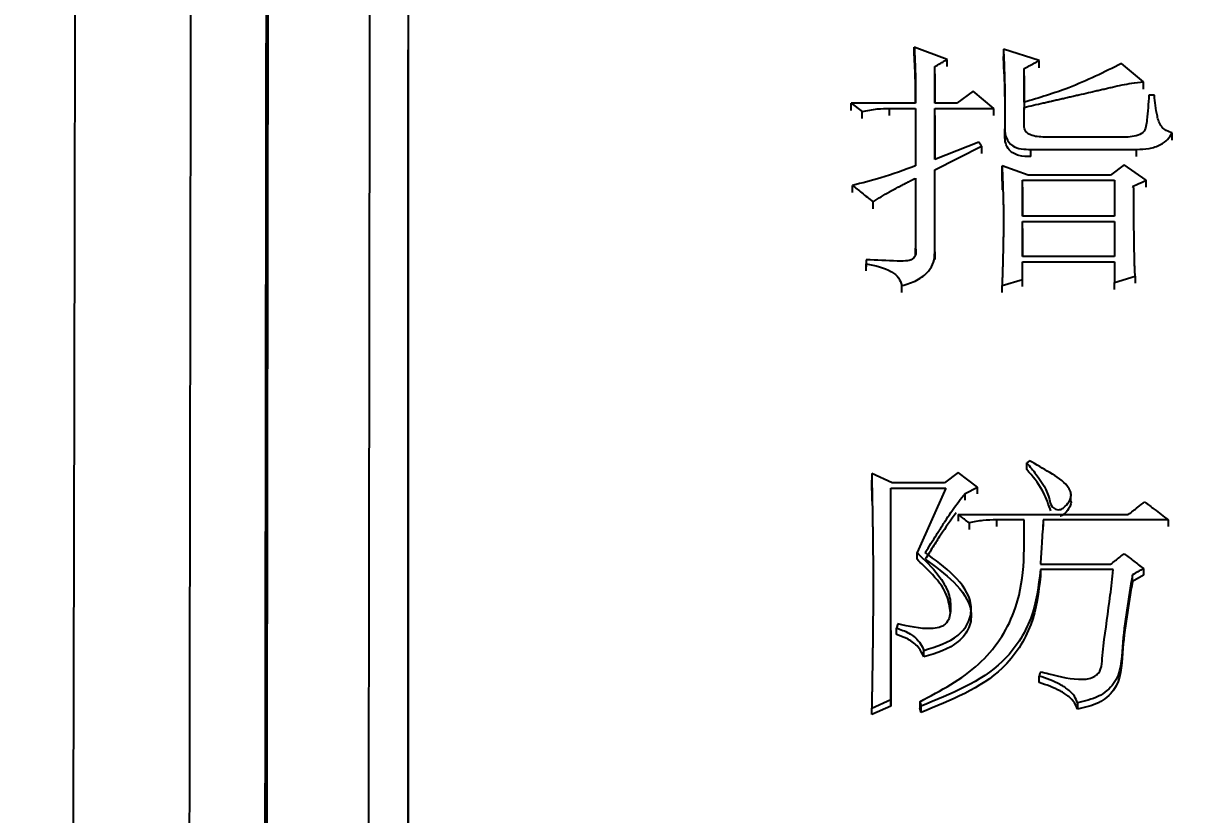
# Model space of a CAD drawing. Header units: millimetres. Extents: x 2126 to 3741, y 477 to 1658.
# Drawn here: x 2346.98 to 2356.17, y 1398.59 to 1404.83 of the extents above; entities that cross this region are included whole.
import ezdxf

# ---------------------------------------------------------------- set-up
doc = ezdxf.new("R2010")
doc.units = ezdxf.units.MM
doc.layers.add('AM_5', color=3, linetype='Continuous', lineweight=25)
doc.styles.add('SLDTEXTSTYLE1', font='txt.shx', dxfattribs={"width": 0.7, "bigfont": 'gbcbig.shx'})
doc.dimstyles.new('SLDDIMSTYLE12$0', dxfattribs={"dimtxt": 12, "dimasz": 10, "dimexe": 0, "dimexo": 0.0625, "dimgap": 0.875, "dimtad": 1, "dimdec": 1, "dimlfac": 1.8, "dimrnd": 1e-09, "dimzin": 12, "dimdsep": 46, "dimtxsty": 'SLDTEXTSTYLE1', "dimcen": 0.09, "dimdle": 8.16, "dimclrd": 3, "dimclre": 3, "dimadec": 0, "dimazin": 3, "dimtfac": 1, "dimtdec": 1, "dimtofl": 0, "dimtmove": 0, "dimatfit": 3, "dimfxl": 0, "dimfrac": 2, "dimtolj": 1, "dimlwd": 5, "dimlwe": 5, "dimarcsym": 0})

# ---------------------------------------------------------------- blocks, each defined once
blk = doc.blocks.new('*D20')
at = {"layer": 'AM_5', "color": 3, "lineweight": 5, "transparency": 16777216}
blk.add_line((2548.0333, 1555.6995), (2264.196, 1555.6995), dxfattribs=at)
at = {"layer": 'AM_5', "color": 3, "linetype": 'Continuous', "lineweight": 5, "transparency": 16777216}
for p, q in [((2264.196, 1545.6995), (2264.196, 1266.9589)), ((2595.101, 1256.9589), (2264.196, 1256.9589))]:
    blk.add_line(p, q, dxfattribs=at)
at = {"layer": 'AM_5', "color": 3, "transparency": 16777216}
for points in [[(2262.5293, 1545.6995), (2265.8627, 1545.6995), (2264.196, 1555.6995)], [(2262.5293, 1266.9589), (2265.8627, 1266.9589), (2264.196, 1256.9589)]]:
    blk.add_solid(points, dxfattribs=at)
at = {"layer": 'Defpoints', "color": 0, "transparency": 16777216}
for p in [(2548.0958, 1555.6995), (2264.196, 1256.9589), (2595.1635, 1256.9589)]:
    blk.add_point(p, dxfattribs=at)
at = {"layer": 'AM_5', "color": 0, "transparency": 16777216, "insert": (2257.321, 1403.6472), "char_height": 12, "attachment_point": 5, "rotation": 90, "style": 'SLDTEXTSTYLE1'}
blk.add_mtext('\\A1;350', dxfattribs=at)

msp = doc.modelspace()

# ---------------------------------------------------------------- linework, layer by layer
at = {"color": 7, "linetype": 'Continuous', "lineweight": 25}
for p, q in [((2350.0186, 1403.5903), (2350.0186, 1404.6215)), ((2354.2679, 1404.5447), (2354.0083, 1404.641)), ((2354.0083, 1404.5836), (2354.0083, 1404.641)), ((2354.9927, 1404.5367), (2354.7114, 1404.6249)), ((2354.7114, 1404.6249), (2354.7114, 1404.5678)), ((2354.2679, 1404.4877), (2354.2679, 1404.5447)), ((2354.7164, 1404.4302), (2354.7114, 1404.5676)), ((2354.9927, 1404.4797), (2354.9927, 1404.5367)), ((2354.1706, 1404.199), (2354.1706, 1404.4885)), ((2354.1706, 1404.4316), (2354.1706, 1404.4885)), ((2354.8737, 1404.2071), (2354.8737, 1404.4725)), ((2354.8737, 1404.4155), (2354.8737, 1404.4725)), ((2355.8148, 1404.368), (2355.6418, 1404.5126)), ((2354.1706, 1404.4313), (2354.1706, 1404.199)), ((2354.8737, 1404.4153), (2354.8737, 1404.1502)), ((2355.8148, 1404.3112), (2355.8148, 1404.368)), ((2354.4735, 1404.2956), (2354.3437, 1404.199)), ((2354.6357, 1404.1587), (2354.4735, 1404.2956)), ((2355.9014, 1404.2634), (2355.8581, 1404.2634)), ((2353.5107, 1404.199), (2353.5973, 1404.1345)), ((2354.0191, 1404.199), (2353.5107, 1404.199)), ((2353.5107, 1404.1424), (2353.5107, 1404.199)), ((2354.3437, 1404.199), (2354.1706, 1404.199)), ((2354.8737, 1404.0216), (2354.8737, 1404.1667)), ((2354.8737, 1404.1102), (2354.8737, 1404.1667)), ((2353.5973, 1404.078), (2353.5973, 1404.1345)), ((2353.8136, 1404.1587), (2354.0191, 1404.1587)), ((2353.8136, 1404.1021), (2353.8136, 1404.1587)), ((2354.0191, 1404.1587), (2354.0191, 1403.7062)), ((2354.1706, 1404.1587), (2354.6357, 1404.1587)), ((2354.1706, 1403.7548), (2354.1706, 1404.1587)), ((2354.1706, 1404.1021), (2354.1706, 1404.1587)), ((2354.1706, 1404.1019), (2354.1706, 1403.7548)), ((2354.6357, 1404.1021), (2354.6357, 1404.1587)), ((2354.7223, 1403.9408), (2354.7223, 1403.9973)), ((2354.5167, 1403.8923), (2354.1706, 1403.7548)), ((2354.5384, 1403.86), (2354.5167, 1403.8923)), ((2355.6957, 1403.9327), (2355.036, 1403.9327)), ((2356.042, 1403.9087), (2356.042, 1403.9651)), ((2354.1706, 1403.6738), (2354.5384, 1403.86)), ((2354.5384, 1403.86), (2354.5384, 1403.8038)), ((2354.9278, 1403.8357), (2355.7607, 1403.8357)), ((2354.9278, 1403.7794), (2354.9278, 1403.8357)), ((2355.7607, 1403.7796), (2355.7607, 1403.8357)), ((2354.9062, 1403.6333), (2354.7006, 1403.7062)), ((2354.7006, 1403.6502), (2354.7006, 1403.7062)), ((2355.6634, 1403.7143), (2355.5552, 1403.6333)), ((2355.8365, 1403.5928), (2355.6634, 1403.7143)), ((2354.0191, 1403.609), (2354.0191, 1403.0561)), ((2354.1706, 1403.0234), (2354.1706, 1403.6738)), ((2354.1706, 1403.6179), (2354.1706, 1403.6738)), ((2354.7045, 1403.5181), (2354.7006, 1403.65)), ((2355.5552, 1403.6333), (2354.9062, 1403.6333)), ((2353.5215, 1403.4962), (2353.5215, 1403.5522)), ((2354.8629, 1403.5928), (2355.5877, 1403.5928)), ((2354.8629, 1403.3085), (2354.8629, 1403.5928)), ((2354.8629, 1403.5369), (2354.8629, 1403.5928)), ((2354.8629, 1403.5367), (2354.8629, 1403.3085)), ((2355.5877, 1403.5928), (2355.5877, 1403.3085)), ((2355.7391, 1403.536), (2355.7283, 1403.5441)), ((2355.8365, 1403.5369), (2355.8365, 1403.5928)), ((2353.6838, 1403.3667), (2353.6838, 1403.4223)), ((2355.5877, 1403.3085), (2354.8629, 1403.3085)), ((2354.8629, 1403.2679), (2355.5877, 1403.2679)), ((2354.8629, 1402.9908), (2354.8629, 1403.2679)), ((2354.8629, 1403.2124), (2354.8629, 1403.2679)), ((2355.5877, 1403.2679), (2355.5877, 1402.9908)), ((2354.8629, 1403.2122), (2354.8629, 1402.9908)), ((2353.6297, 1402.9663), (2353.6297, 1402.9337)), ((2353.6297, 1402.9663), (2353.6297, 1402.9112)), ((2354.0191, 1403.0007), (2354.0191, 1403.0561)), ((2354.1706, 1403.0284), (2354.1706, 1402.9681)), ((2354.1706, 1402.9683), (2354.1706, 1403.0234)), ((2355.5877, 1402.9908), (2354.8629, 1402.9908)), ((2353.6297, 1402.8786), (2353.6297, 1402.9337)), ((2354.8629, 1402.95), (2355.5877, 1402.95)), ((2354.8629, 1402.8111), (2354.8629, 1402.95)), ((2354.8629, 1402.8949), (2354.8629, 1402.95)), ((2355.5877, 1402.95), (2355.5877, 1402.7866)), ((2354.7006, 1402.7621), (2354.8629, 1402.8111)), ((2354.8629, 1402.7562), (2354.8629, 1402.8111)), ((2355.5877, 1402.7866), (2355.7499, 1402.8356)), ((2355.5877, 1402.7317), (2355.5877, 1402.7866)), ((2355.7499, 1402.8356), (2355.7499, 1402.7807)), ((2353.911, 1402.7072), (2353.911, 1402.7621)), ((2354.7006, 1402.7072), (2354.7006, 1402.7621)), ((2354.9171, 1401.3818), (2354.8954, 1401.3652)), ((2354.8954, 1401.312), (2354.8954, 1401.3652)), ((2353.8353, 1401.2074), (2353.673, 1401.2822)), ((2353.673, 1401.2822), (2353.673, 1401.2292)), ((2353.6754, 1401.0628), (2353.673, 1401.2291)), ((2354.3545, 1401.2905), (2354.2463, 1401.2074)), ((2354.5059, 1401.1742), (2354.3545, 1401.2905)), ((2353.8245, 1401.1659), (2354.2571, 1401.1659)), ((2353.8245, 1399.4994), (2353.8245, 1401.1659)), ((2353.8245, 1401.113), (2353.8245, 1401.1659)), ((2354.2463, 1401.2074), (2353.8353, 1401.2074)), ((2354.2571, 1401.1659), (2354.03, 1400.6578)), ((2354.4086, 1401.1244), (2354.5059, 1401.1742)), ((2354.5059, 1401.1213), (2354.5059, 1401.1742)), ((2354.4086, 1401.0715), (2354.4086, 1401.1244)), ((2355.2431, 1401.1155), (2355.2431, 1401.1248)), ((2355.2431, 1401.0716), (2355.2431, 1401.1029)), ((2354.3545, 1400.958), (2355.6958, 1400.958)), ((2354.3545, 1400.958), (2354.3545, 1400.9054)), ((2354.441, 1400.8913), (2354.441, 1400.8388)), ((2354.8737, 1400.9163), (2354.6574, 1400.9163)), ((2354.6574, 1400.9163), (2354.6574, 1400.8638)), ((2356.0096, 1400.9163), (2355.0252, 1400.9163)), ((2355.0252, 1400.9163), (2355.0252, 1400.8638)), ((2356.0096, 1400.9163), (2356.0096, 1400.8638)), ((2354.03, 1400.6056), (2354.03, 1400.6578)), ((2355.0035, 1400.5659), (2355.5552, 1400.5659)), ((2355.5768, 1400.5241), (2355.0035, 1400.5241)), ((2355.0035, 1400.5241), (2355.0035, 1400.4721)), ((2355.8148, 1400.5325), (2355.8148, 1400.4804)), ((2355.7283, 1400.4303), (2355.7283, 1400.4823)), ((2355.8148, 1400.4804), (2355.7283, 1400.4303)), ((2354.4574, 1400.1609), (2354.4574, 1400.2125)), ((2353.8245, 1400.0452), (2353.8245, 1399.4487)), ((2353.8785, 1400.0969), (2353.8677, 1400.0634)), ((2353.8677, 1400.0119), (2353.8677, 1400.0634)), ((2354.0841, 1399.8357), (2354.0841, 1399.8869)), ((2354.9927, 1399.634), (2354.9927, 1399.6849)), ((2353.673, 1399.4319), (2353.8245, 1399.4994)), ((2353.8245, 1399.4487), (2353.8245, 1399.4994)), ((2354.0516, 1399.4826), (2354.0624, 1399.4488)), ((2353.8245, 1399.4487), (2353.673, 1399.3813)), ((2353.673, 1399.3813), (2353.673, 1399.4319)), ((2354.0624, 1399.3982), (2354.0516, 1399.4319)), ((2354.0624, 1399.3982), (2354.0624, 1399.4488)), ((2355.2956, 1399.4741), (2355.2956, 1399.4234))]:
    msp.add_line(p, q, dxfattribs=at)
at = {"color": 7, "linetype": 'Continuous', "lineweight": 25, "flags": 128}
for points in [[(2347.3774, 1397.4245), (2347.387, 1401.9079), (2347.3961, 1406.1881), (2347.4048, 1410.2455), (2347.413, 1414.0617), (2347.4206, 1417.6191), (2347.4276, 1420.9015), (2347.434, 1423.8939), (2347.4397, 1426.5825), (2347.4448, 1428.9551), (2347.4492, 1431.0009), (2347.4528, 1432.7104), (2347.4558, 1434.0759), (2347.4579, 1435.0911), (2347.4594, 1435.7514), (2347.46, 1436.0537), (2347.46, 1436.0746)], [(2355.7283, 1403.5441), (2355.7722, 1403.5639), (2355.8043, 1403.5783), (2355.8365, 1403.5928)], [(2354.0516, 1399.4826), (2354.0516, 1399.462), (2354.0516, 1399.4469), (2354.0516, 1399.4319)]]:
    msp.add_lwpolyline(points, dxfattribs=at)
at = {"color": 7, "linetype": 'Continuous', "lineweight": 25}
for points, knots in [([(2350.0181, 1436.3719), (2350.0181, 1436.2678), (2350.0182, 1435.7471), (2350.0182, 1434.3801), (2350.0183, 1432.2203), (2350.0183, 1429.6019), (2350.0184, 1427.1393), (2350.0184, 1423.6315), (2350.0185, 1420.4886), (2350.0185, 1416.1735), (2350.0185, 1411.4864), (2350.0186, 1406.3542), (2350.0186, 1400.9306), (2350.0187, 1396.372), (2350.0187, 1390.4495), (2350.0188, 1385.5437), (2350.0189, 1378.8648), (2350.019, 1374.572), (2350.019, 1371.5709)], [0, 0, 0, 0, 0.020124, 0.100733, 0.181328, 0.221587, 0.302184, 0.342442, 0.423039, 0.463298, 0.543894, 0.624491, 0.664749, 0.745346, 0.785604, 0.8662, 0.906458, 1, 1, 1, 1]), ([(2348.3495, 1435.4238), (2348.3496, 1435.4521), (2348.3499, 1435.5406), (2348.3486, 1434.5543), (2348.3456, 1432.5413), (2348.341, 1429.4787), (2348.3358, 1426.0904), (2348.3307, 1422.753), (2348.326, 1419.6834), (2348.3205, 1416.04), (2348.3139, 1411.7692), (2348.3067, 1407.1235), (2348.299, 1402.1767), (2348.2908, 1397.0063), (2348.2818, 1391.322), (2348.2719, 1385.125), (2348.2612, 1378.4412), (2348.2536, 1373.7505), (2348.2498, 1371.3564)], [0, 0, 0, 0, 0.039342, 0.122943, 0.206183, 0.289063, 0.371582, 0.416612, 0.465601, 0.518547, 0.575452, 0.636313, 0.690059, 0.746552, 0.805793, 0.867782, 0.932518, 1, 1, 1, 1]), ([(2348.8548, 1371.2209), (2348.8593, 1374.5201), (2348.8685, 1381.1186), (2348.8814, 1390.5486), (2348.8934, 1399.4293), (2348.9044, 1407.5869), (2348.9141, 1414.8874), (2348.9224, 1421.2046), (2348.9291, 1426.4289), (2348.9342, 1430.4771), (2348.937, 1432.881), (2348.9383, 1434.1945), (2348.9385, 1434.516), (2348.9386, 1434.6768)], [0, 0, 0, 0, 0.0981345, 0.196269, 0.2944034, 0.3925379, 0.4906723, 0.5888066, 0.686941, 0.7850753, 0.8832097, 0.9416048, 1, 1, 1, 1]), ([(2348.8688, 1371.1721), (2348.872, 1373.5578), (2348.8785, 1378.2644), (2348.8878, 1385.0137), (2348.8965, 1391.3562), (2348.9045, 1397.2514), (2348.9118, 1402.682), (2348.9195, 1408.415), (2348.9272, 1414.1837), (2348.9344, 1419.6639), (2348.9402, 1424.1311), (2348.9447, 1427.6539), (2348.9479, 1430.317), (2348.9502, 1432.2162), (2348.9515, 1433.4473), (2348.9519, 1433.9621), (2348.952, 1434.112), (2348.952, 1434.1368)], [0, 0, 0, 0, 0.07139, 0.140843, 0.208359, 0.273937, 0.337578, 0.399281, 0.488173, 0.572709, 0.652888, 0.72871, 0.800173, 0.867277, 0.930021, 0.988406, 1, 1, 1, 1]), ([(2349.7501, 1433.3538), (2349.75, 1433.2609), (2349.75, 1433.091), (2349.7495, 1432.6434), (2349.749, 1432.1029), (2349.7483, 1431.427), (2349.7473, 1430.6194), (2349.7462, 1429.6794), (2349.7449, 1428.6078), (2349.7428, 1426.8983), (2349.7395, 1424.2121), (2349.7343, 1420.0623), (2349.7276, 1414.8459), (2349.7202, 1409.2391), (2349.7126, 1403.5619), (2349.7052, 1398.0948), (2349.697, 1392.0819), (2349.6879, 1385.5343), (2349.6782, 1378.4914), (2349.6714, 1373.5491), (2349.6679, 1371.0351)], [0, 0, 0, 0, 0.037781, 0.069081, 0.100468, 0.131943, 0.163506, 0.195157, 0.226895, 0.258722, 0.330934, 0.408983, 0.49287, 0.582593, 0.645672, 0.711347, 0.779618, 0.850484, 0.923944, 1, 1, 1, 1]), ([(2354.0083, 1404.641), (2354.0084, 1404.6386), (2354.0087, 1404.6337), (2354.0091, 1404.6265), (2354.0094, 1404.6193), (2354.0098, 1404.612), (2354.0101, 1404.6048), (2354.0105, 1404.5976), (2354.0109, 1404.5903), (2354.0112, 1404.5831), (2354.0116, 1404.5759), (2354.0119, 1404.5686), (2354.0122, 1404.5614), (2354.0126, 1404.5541), (2354.0129, 1404.5469), (2354.0132, 1404.5397), (2354.0135, 1404.5324), (2354.0138, 1404.5252), (2354.0141, 1404.5179), (2354.0144, 1404.5107), (2354.0147, 1404.5035), (2354.0149, 1404.4974), (2354.0152, 1404.4914), (2354.0154, 1404.4853), (2354.0156, 1404.4781), (2354.0159, 1404.4708), (2354.0161, 1404.4636), (2354.0163, 1404.4563), (2354.0165, 1404.4491), (2354.0167, 1404.4418), (2354.0169, 1404.4346), (2354.017, 1404.4285), (2354.0172, 1404.4225), (2354.0173, 1404.4164), (2354.0174, 1404.4092), (2354.0176, 1404.4019), (2354.0177, 1404.3947), (2354.0178, 1404.3874), (2354.0179, 1404.3802), (2354.018, 1404.3729), (2354.0181, 1404.3656), (2354.0182, 1404.3584), (2354.0183, 1404.3523), (2354.0184, 1404.3463), (2354.0184, 1404.3402), (2354.0185, 1404.333), (2354.0186, 1404.3257), (2354.0186, 1404.3184), (2354.0187, 1404.3112), (2354.0187, 1404.3039), (2354.0188, 1404.2967), (2354.0188, 1404.2894), (2354.0189, 1404.2833), (2354.0189, 1404.2773), (2354.0189, 1404.2712), (2354.019, 1404.264), (2354.019, 1404.2567), (2354.019, 1404.2494), (2354.019, 1404.2421), (2354.0191, 1404.2349), (2354.0191, 1404.2276), (2354.0191, 1404.2203), (2354.0191, 1404.2143), (2354.0191, 1404.2071), (2354.0191, 1404.2025), (2354.0191, 1404.199)], [0, 0, 0, 0, 0.01641, 0.03282, 0.04923, 0.06564, 0.08205, 0.098461, 0.114871, 0.131281, 0.147691, 0.164101, 0.180511, 0.196921, 0.213331, 0.229741, 0.246151, 0.262561, 0.278972, 0.295382, 0.311792, 0.328202, 0.336407, 0.352817, 0.369227, 0.385637, 0.402047, 0.418457, 0.434867, 0.451278, 0.467688, 0.484098, 0.492303, 0.508713, 0.525123, 0.541533, 0.557943, 0.574353, 0.590763, 0.607173, 0.623583, 0.639994, 0.656404, 0.664609, 0.681019, 0.697429, 0.713839, 0.730249, 0.746659, 0.763069, 0.779479, 0.795889, 0.8123, 0.820505, 0.836915, 0.853325, 0.869735, 0.886145, 0.902555, 0.918965, 0.935375, 0.951785, 0.968195, 0.9764, 1, 1, 1, 1]), ([(2354.7114, 1404.6249), (2354.7117, 1404.6188), (2354.7121, 1404.6095), (2354.7127, 1404.5971), (2354.7131, 1404.5878), (2354.7135, 1404.5785), (2354.7139, 1404.5692), (2354.7143, 1404.5599), (2354.7148, 1404.5475), (2354.7154, 1404.5321), (2354.7162, 1404.5135), (2354.7169, 1404.4949), (2354.7183, 1404.4577), (2354.7194, 1404.4204), (2354.7204, 1404.3832), (2354.7208, 1404.3646), (2354.7211, 1404.3459), (2354.7215, 1404.3273), (2354.7217, 1404.3087), (2354.722, 1404.2838), (2354.7223, 1404.2589), (2354.7225, 1404.2341), (2354.7226, 1404.2154), (2354.7226, 1404.1967), (2354.7227, 1404.1781), (2354.7227, 1404.1625), (2354.7227, 1404.1501), (2354.7227, 1404.1407), (2354.7227, 1404.1314), (2354.7227, 1404.122), (2354.7227, 1404.1127), (2354.7226, 1404.1033), (2354.7226, 1404.094), (2354.7226, 1404.0847), (2354.7226, 1404.0722), (2354.7225, 1404.0597), (2354.7225, 1404.0473), (2354.7224, 1404.0379), (2354.7224, 1404.0301), (2354.7224, 1404.0239), (2354.7224, 1404.0192), (2354.7223, 1404.0145), (2354.7223, 1404.0099), (2354.7223, 1404.0041), (2354.7223, 1404), (2354.7223, 1403.9973)], [0, 0, 0, 0, 0.0297, 0.04455, 0.0594, 0.07425, 0.0891, 0.10395, 0.1188, 0.1485, 0.1782, 0.2079, 0.237599, 0.3564, 0.3861, 0.4158, 0.4455, 0.4752, 0.5049, 0.5346, 0.594, 0.6237, 0.6534, 0.6831, 0.7128, 0.742499, 0.757349, 0.772199, 0.787049, 0.801899, 0.816749, 0.831599, 0.846449, 0.861299, 0.876149, 0.905849, 0.920699, 0.935549, 0.950399, 0.957824, 0.965249, 0.972674, 0.980099, 0.987524, 1, 1, 1, 1]), ([(2354.0189, 1404.199), (2354.0189, 1404.2188), (2354.0188, 1404.2774), (2354.0168, 1404.4057), (2354.0117, 1404.5139), (2354.0083, 1404.5836)], [0, 0, 0, 0, 0.154244, 0.455917, 1, 1, 1, 1]), ([(2354.1706, 1404.4885), (2354.1842, 1404.4964), (2354.2072, 1404.5097), (2354.2397, 1404.5284), (2354.2585, 1404.5393), (2354.2679, 1404.5447)], [0, 0, 0, 0, 0.419954, 0.709976, 1, 1, 1, 1]), ([(2354.8737, 1404.4725), (2354.8876, 1404.48), (2354.9144, 1404.4944), (2354.9541, 1404.5159), (2354.9798, 1404.5297), (2354.9927, 1404.5367)], [0, 0, 0, 0, 0.350984, 0.675491, 1, 1, 1, 1]), ([(2355.6418, 1404.5126), (2355.5059, 1404.4445), (2355.2618, 1404.3222), (2354.9929, 1404.2424), (2354.8737, 1404.2071)], [0, 0, 0, 0, 0.556567, 1, 1, 1, 1]), ([(2354.7168, 1404.4305), (2354.7169, 1404.4266), (2354.7174, 1404.3957), (2354.7219, 1404.2284), (2354.7222, 1404.109), (2354.7223, 1404.0472), (2354.7223, 1404.025), (2354.7223, 1404.0211), (2354.7223, 1404.0222), (2354.7223, 1404.0225)], [0, 0, 0, 0, 0.068293, 0.542837, 0.809759, 0.931747, 0.959329, 0.986395, 1, 1, 1, 1]), ([(2354.8737, 1404.1667), (2354.9239, 1404.1782), (2354.9804, 1404.1912), (2355.0432, 1404.2056), (2355.0589, 1404.2092), (2355.0746, 1404.2128), (2355.0871, 1404.2156), (2355.1028, 1404.2192), (2355.1248, 1404.2243), (2355.1562, 1404.2315), (2355.1876, 1404.2387), (2355.219, 1404.2459), (2355.2441, 1404.2516), (2355.2754, 1404.2589), (2355.3005, 1404.2646), (2355.3445, 1404.2747), (2355.3821, 1404.2834), (2355.426, 1404.2935), (2355.4511, 1404.2993), (2355.4825, 1404.3065), (2355.5076, 1404.3123), (2355.539, 1404.3195), (2355.608, 1404.3355), (2355.7012, 1404.3563), (2355.7839, 1404.3648), (2355.8148, 1404.368)], [0, 0, 0, 0, 0.160709, 0.180798, 0.200887, 0.210931, 0.23102, 0.241064, 0.261152, 0.30133, 0.341507, 0.361596, 0.401773, 0.421862, 0.462039, 0.482128, 0.562482, 0.582571, 0.622748, 0.642837, 0.683014, 0.703103, 0.74328, 0.904095, 1, 1, 1, 1]), ([(2355.8581, 1404.2634), (2355.8538, 1404.1976), (2355.8484, 1404.1147), (2355.8368, 1404.0163), (2355.8175, 1403.9645), (2355.758, 1403.9389), (2355.7167, 1403.9348), (2355.6957, 1403.9327)], [0, 0, 0, 0, 0.489877, 0.617073, 0.743751, 0.869803, 1, 1, 1, 1]), ([(2356.042, 1403.9651), (2356.0257, 1403.9708), (2355.9936, 1403.9821), (2355.9428, 1404.0246), (2355.9154, 1404.1246), (2355.9069, 1404.2083), (2355.9014, 1404.2634)], [0, 0, 0, 0, 0.127818, 0.252018, 0.508407, 1, 1, 1, 1]), ([(2353.5973, 1404.1345), (2353.637, 1404.1425), (2353.7082, 1404.1569), (2353.7813, 1404.1581), (2353.8136, 1404.1587)], [0, 0, 0, 0, 0.558835, 1, 1, 1, 1]), ([(2354.7223, 1403.9973), (2354.7237, 1403.9731), (2354.7267, 1403.9241), (2354.7748, 1403.8614), (2354.8522, 1403.8361), (2354.9024, 1403.8358), (2354.9278, 1403.8357)], [0, 0, 0, 0, 0.26803, 0.540931, 0.767912, 1, 1, 1, 1]), ([(2355.036, 1403.9327), (2354.9969, 1403.9341), (2354.9479, 1403.9357), (2354.9004, 1403.9624), (2354.8779, 1403.986), (2354.8754, 1404.0077), (2354.8737, 1404.0216)], [0, 0, 0, 0, 0.51629, 0.647429, 0.774862, 1, 1, 1, 1]), ([(2354.9278, 1403.7794), (2354.8952, 1403.7795), (2354.8316, 1403.7798), (2354.7544, 1403.8227), (2354.7255, 1403.8838), (2354.7233, 1403.9218), (2354.7223, 1403.9408)], [0, 0, 0, 0, 0.294945, 0.576546, 0.789412, 1, 1, 1, 1]), ([(2355.7607, 1403.8357), (2355.7938, 1403.837), (2355.8594, 1403.8395), (2355.9457, 1403.8662), (2356.009, 1403.911), (2356.0311, 1403.9472), (2356.042, 1403.9651)], [0, 0, 0, 0, 0.2887937, 0.5729304, 0.7895926, 1, 1, 1, 1]), ([(2354.0191, 1403.7062), (2353.9286, 1403.6728), (2353.7665, 1403.6129), (2353.5965, 1403.5708), (2353.5215, 1403.5522)], [0, 0, 0, 0, 0.558886, 1, 1, 1, 1]), ([(2354.7006, 1403.7062), (2354.7009, 1403.7), (2354.7013, 1403.6906), (2354.7017, 1403.678), (2354.7021, 1403.6686), (2354.7025, 1403.6592), (2354.7028, 1403.6498), (2354.7032, 1403.6404), (2354.7036, 1403.631), (2354.7039, 1403.6216), (2354.7043, 1403.6122), (2354.7046, 1403.6028), (2354.705, 1403.5934), (2354.7053, 1403.584), (2354.7057, 1403.5746), (2354.706, 1403.5651), (2354.7063, 1403.5557), (2354.7066, 1403.5463), (2354.707, 1403.5338), (2354.7075, 1403.5181), (2354.7081, 1403.4992), (2354.7086, 1403.4804), (2354.7091, 1403.4615), (2354.7096, 1403.4427), (2354.71, 1403.4238), (2354.7104, 1403.405), (2354.711, 1403.3672), (2354.7114, 1403.3295), (2354.7115, 1403.2917), (2354.7115, 1403.2728), (2354.7115, 1403.2476), (2354.7113, 1403.2161), (2354.711, 1403.1783), (2354.7105, 1403.1405), (2354.7099, 1403.1027), (2354.7093, 1403.0711), (2354.7086, 1403.0396), (2354.708, 1403.0143), (2354.7074, 1402.989), (2354.7069, 1402.9701), (2354.7064, 1402.9512), (2354.7059, 1402.9354), (2354.7056, 1402.9227), (2354.7053, 1402.9132), (2354.705, 1402.9038), (2354.7048, 1402.8943), (2354.7045, 1402.8848), (2354.7042, 1402.8753), (2354.7039, 1402.8658), (2354.7036, 1402.8564), (2354.7033, 1402.8469), (2354.703, 1402.8374), (2354.7027, 1402.8279), (2354.7025, 1402.82), (2354.7023, 1402.8137), (2354.7021, 1402.8089), (2354.702, 1402.8042), (2354.7018, 1402.7994), (2354.7017, 1402.7947), (2354.7015, 1402.79), (2354.7014, 1402.7852), (2354.7012, 1402.7805), (2354.7011, 1402.7757), (2354.7009, 1402.7696), (2354.7007, 1402.765), (2354.7006, 1402.7621)], [0, 0, 0, 0, 0.020012, 0.030018, 0.040024, 0.050031, 0.060037, 0.070043, 0.080049, 0.090055, 0.100061, 0.110067, 0.120073, 0.130079, 0.140086, 0.150092, 0.160098, 0.170104, 0.18011, 0.200122, 0.220134, 0.240147, 0.260159, 0.280171, 0.300183, 0.320196, 0.340208, 0.420258, 0.44027, 0.460282, 0.480294, 0.520319, 0.560343, 0.600368, 0.640392, 0.680417, 0.700429, 0.740454, 0.760466, 0.780478, 0.80049, 0.820502, 0.830509, 0.840515, 0.850521, 0.860527, 0.870533, 0.880539, 0.890545, 0.900551, 0.910557, 0.920564, 0.93057, 0.940576, 0.945579, 0.950582, 0.955585, 0.960588, 0.965591, 0.970594, 0.975597, 0.9806, 0.985603, 0.990606, 1, 1, 1, 1]), ([(2350.019, 1371.4698), (2350.019, 1372.1171), (2350.019, 1375.3577), (2350.0189, 1381.123), (2350.0188, 1387.3397), (2350.0187, 1393.3749), (2350.0186, 1398.0048), (2350.0186, 1401.8158), (2350.0186, 1403.2591), (2350.0186, 1403.656)], [0, 0, 0, 0, 0.056256, 0.281605, 0.506911, 0.619454, 0.844767, 0.95731, 1, 1, 1, 1]), ([(2353.6838, 1403.4223), (2353.7259, 1403.4496), (2353.7707, 1403.4785), (2353.8209, 1403.5058), (2353.832, 1403.5119), (2353.8432, 1403.5179), (2353.8543, 1403.5238), (2353.8655, 1403.5298), (2353.8768, 1403.5357), (2353.888, 1403.5416), (2353.8964, 1403.546), (2353.9077, 1403.5519), (2353.919, 1403.5578), (2353.9289, 1403.5629), (2353.9359, 1403.5665), (2353.9416, 1403.5694), (2353.9472, 1403.5723), (2353.9529, 1403.5752), (2353.9586, 1403.5781), (2353.9642, 1403.581), (2353.9685, 1403.5832), (2353.9741, 1403.5861), (2353.9798, 1403.589), (2353.9855, 1403.5919), (2353.9897, 1403.594), (2353.9954, 1403.5969), (2354.0011, 1403.5998), (2354.0067, 1403.6027), (2354.0123, 1403.6055), (2354.0164, 1403.6076), (2354.0191, 1403.609)], [0, 0, 0, 0, 0.396041, 0.420732, 0.445423, 0.494806, 0.519497, 0.544188, 0.59357, 0.618261, 0.642952, 0.667643, 0.717025, 0.741716, 0.754061, 0.778752, 0.791098, 0.803443, 0.828134, 0.84048, 0.852825, 0.865171, 0.889862, 0.902207, 0.914553, 0.926898, 0.951589, 0.963935, 0.97628, 1, 1, 1, 1]), ([(2353.5215, 1403.5522), (2353.5458, 1403.5328), (2353.5849, 1403.5015), (2353.639, 1403.4582), (2353.6689, 1403.4343), (2353.6838, 1403.4223)], [0, 0, 0, 0, 0.4477923, 0.7238958, 1, 1, 1, 1]), ([(2355.7499, 1402.8356), (2355.7498, 1402.8385), (2355.7494, 1402.8442), (2355.7489, 1402.8528), (2355.7483, 1402.8642), (2355.7477, 1402.8756), (2355.7471, 1402.887), (2355.7467, 1402.8956), (2355.7461, 1402.907), (2355.7457, 1402.9184), (2355.745, 1402.9384), (2355.7441, 1402.9755), (2355.7424, 1403.0553), (2355.7408, 1403.1465), (2355.7403, 1403.2262), (2355.74, 1403.2661), (2355.7399, 1403.2888), (2355.7398, 1403.3059), (2355.7397, 1403.3201), (2355.7396, 1403.3343), (2355.7396, 1403.3457), (2355.7395, 1403.3571), (2355.7395, 1403.3684), (2355.7394, 1403.3798), (2355.7394, 1403.3912), (2355.7394, 1403.3997), (2355.7393, 1403.4111), (2355.7393, 1403.4224), (2355.7393, 1403.4338), (2355.7393, 1403.4451), (2355.7392, 1403.4565), (2355.7392, 1403.4679), (2355.7392, 1403.4764), (2355.7392, 1403.4835), (2355.7392, 1403.4906), (2355.7392, 1403.4962), (2355.7392, 1403.5019), (2355.7391, 1403.5062), (2355.7391, 1403.5118), (2355.7391, 1403.5175), (2355.7391, 1403.5232), (2355.7391, 1403.5289), (2355.7391, 1403.5331), (2355.7391, 1403.536)], [0, 0, 0, 0, 0.012194, 0.024389, 0.036583, 0.060972, 0.073167, 0.085361, 0.097556, 0.121945, 0.134139, 0.182918, 0.280473, 0.475585, 0.573141, 0.621919, 0.646308, 0.670697, 0.695086, 0.70728, 0.731669, 0.743863, 0.756058, 0.780447, 0.792641, 0.804836, 0.81703, 0.841419, 0.853613, 0.865808, 0.890197, 0.902391, 0.914586, 0.92678, 0.932877, 0.945072, 0.951169, 0.957266, 0.963363, 0.975558, 0.981655, 0.987752, 1, 1, 1, 1]), ([(2354.0193, 1403.0561), (2354.0209, 1403.0414), (2354.0242, 1403.012), (2353.9998, 1402.9642), (2353.9358, 1402.9541), (2353.815, 1402.957), (2353.7116, 1402.9622), (2353.6297, 1402.9663)], [0, 0, 0, 0, 0.111377, 0.22453, 0.350906, 0.486016, 1, 1, 1, 1]), ([(2353.911, 1402.7621), (2353.9515, 1402.7742), (2354.0311, 1402.7981), (2354.1195, 1402.865), (2354.1651, 1402.9451), (2354.1688, 1402.9975), (2354.1706, 1403.0234)], [0, 0, 0, 0, 0.291847, 0.573788, 0.788346, 1, 1, 1, 1]), ([(2353.6297, 1402.9337), (2353.7001, 1402.9198), (2353.7971, 1402.9008), (2353.8904, 1402.8265), (2353.9042, 1402.7833), (2353.911, 1402.7621)], [0, 0, 0, 0, 0.573358, 0.790473, 1, 1, 1, 1]), ([(2354.8954, 1401.3652), (2354.92, 1401.3358), (2354.9941, 1401.2472), (2355.0673, 1401.1332), (2355.0817, 1401.0336), (2355.1039, 1401.0089), (2355.1225, 1400.9992), (2355.1425, 1400.9952), (2355.1615, 1400.9971), (2355.1812, 1401.0058), (2355.209, 1401.0312), (2355.2342, 1401.0659), (2355.2472, 1401.1076), (2355.2399, 1401.1444), (2355.1957, 1401.2153), (2355.0759, 1401.2914), (2354.9705, 1401.3514), (2354.9171, 1401.3818)], [0, 0, 0, 0, 0.109651, 0.330682, 0.3864, 0.404634, 0.422868, 0.441529, 0.456387, 0.471247, 0.497612, 0.560433, 0.593185, 0.625961, 0.670922, 0.833212, 1, 1, 1, 1]), ([(2355.0857, 1400.9864), (2355.0834, 1400.9922), (2355.0617, 1401.0471), (2355.0216, 1401.1657), (2354.9404, 1401.2599), (2354.8954, 1401.312)], [0, 0, 0, 0, 0.050477, 0.4745225, 1, 1, 1, 1]), ([(2353.673, 1401.2822), (2353.6733, 1401.2665), (2353.6738, 1401.2429), (2353.6744, 1401.2114), (2353.6748, 1401.1878), (2353.6753, 1401.1642), (2353.6757, 1401.1406), (2353.6761, 1401.117), (2353.6766, 1401.0934), (2353.677, 1401.0698), (2353.6776, 1401.0383), (2353.6781, 1401.0068), (2353.6786, 1400.9753), (2353.679, 1400.9516), (2353.6795, 1400.9201), (2353.68, 1400.8885), (2353.6805, 1400.857), (2353.6808, 1400.8333), (2353.6811, 1400.8096), (2353.6815, 1400.778), (2353.6819, 1400.7464), (2353.6823, 1400.7148), (2353.6825, 1400.6911), (2353.6828, 1400.6674), (2353.683, 1400.6358), (2353.6833, 1400.6042), (2353.6835, 1400.5725), (2353.6836, 1400.5527), (2353.6837, 1400.5369), (2353.6837, 1400.525), (2353.6838, 1400.5132), (2353.6839, 1400.4973), (2353.6839, 1400.4815), (2353.6839, 1400.4657), (2353.684, 1400.4538), (2353.684, 1400.4419), (2353.684, 1400.43), (2353.684, 1400.4181), (2353.684, 1400.4082), (2353.684, 1400.4003), (2353.684, 1400.3944), (2353.684, 1400.3864), (2353.684, 1400.3785), (2353.684, 1400.3706), (2353.684, 1400.3627), (2353.684, 1400.3527), (2353.6839, 1400.3409), (2353.6839, 1400.325), (2353.6839, 1400.3091), (2353.6838, 1400.2933), (2353.6838, 1400.2814), (2353.6837, 1400.2655), (2353.6836, 1400.2457), (2353.6835, 1400.2219), (2353.6833, 1400.198), (2353.6832, 1400.1742), (2353.6829, 1400.1425), (2353.6827, 1400.1107), (2353.6824, 1400.0789), (2353.6821, 1400.055), (2353.6819, 1400.0312), (2353.6816, 1399.9994), (2353.6812, 1399.9676), (2353.6808, 1399.9357), (2353.6805, 1399.9119), (2353.6802, 1399.888), (2353.6798, 1399.8561), (2353.6793, 1399.8243), (2353.6789, 1399.7924), (2353.6785, 1399.7685), (2353.678, 1399.7366), (2353.6775, 1399.7047), (2353.677, 1399.6728), (2353.6766, 1399.6489), (2353.6762, 1399.6249), (2353.6757, 1399.593), (2353.6752, 1399.5611), (2353.6747, 1399.5291), (2353.6743, 1399.5052), (2353.6737, 1399.4728), (2353.6733, 1399.4484), (2353.673, 1399.4319)], [0, 0, 0, 0, 0.025705, 0.038557, 0.05141, 0.064262, 0.077115, 0.089967, 0.102819, 0.115672, 0.128524, 0.154229, 0.167082, 0.179934, 0.192786, 0.218491, 0.231344, 0.244196, 0.257049, 0.269901, 0.295606, 0.308458, 0.321311, 0.334163, 0.347016, 0.37272, 0.385573, 0.398425, 0.404851, 0.411278, 0.417704, 0.42413, 0.436983, 0.443409, 0.449835, 0.456261, 0.462687, 0.469114, 0.47554, 0.478753, 0.481966, 0.485179, 0.491605, 0.494818, 0.498032, 0.504458, 0.510884, 0.51731, 0.530163, 0.536589, 0.543015, 0.549441, 0.562294, 0.575146, 0.587999, 0.600851, 0.613703, 0.639408, 0.652261, 0.665113, 0.677966, 0.690818, 0.716523, 0.729375, 0.742228, 0.75508, 0.767933, 0.793637, 0.80649, 0.819342, 0.832195, 0.857899, 0.870752, 0.883604, 0.896457, 0.909309, 0.935014, 0.947866, 0.960719, 0.973571, 1, 1, 1, 1]), ([(2354.0949, 1400.6578), (2354.1245, 1400.7049), (2354.1578, 1400.7579), (2354.1951, 1400.8166), (2354.2044, 1400.8312), (2354.2138, 1400.8459), (2354.2231, 1400.8605), (2354.2325, 1400.8751), (2354.2457, 1400.8956), (2354.2852, 1400.957), (2354.3399, 1401.0371), (2354.3917, 1401.1029), (2354.4086, 1401.1244)], [0, 0, 0, 0, 0.2975226, 0.3347128, 0.3719031, 0.3904983, 0.4276885, 0.4648788, 0.483474, 0.5578546, 0.8555027, 1, 1, 1, 1]), ([(2355.2409, 1401.0713), (2355.2426, 1401.0649), (2355.2471, 1401.0469), (2355.2299, 1401.0085), (2355.2062, 1400.9735), (2355.1771, 1400.9514), (2355.1641, 1400.945), (2355.1579, 1400.9447), (2355.1576, 1400.9446)], [0, 0, 0, 0, 0.1263, 0.350367, 0.766673, 0.897301, 0.995433, 1, 1, 1, 1]), ([(2355.6958, 1400.958), (2355.7083, 1400.9676), (2355.7333, 1400.9868), (2355.7766, 1401.0201), (2355.8073, 1401.0438), (2355.8257, 1401.0578)], [0, 0, 0, 0, 0.288432, 0.576865, 1, 1, 1, 1]), ([(2355.8257, 1401.0578), (2355.8506, 1401.0386), (2355.8937, 1401.0055), (2355.955, 1400.9583), (2355.9914, 1400.9303), (2356.0096, 1400.9163)], [0, 0, 0, 0, 0.407194, 0.703597, 1, 1, 1, 1]), ([(2354.3387, 1400.9718), (2354.2967, 1400.9138), (2354.2325, 1400.8251), (2354.1551, 1400.701), (2354.115, 1400.6374), (2354.0949, 1400.6056)], [0, 0, 0, 0, 0.485895, 0.742945, 1, 1, 1, 1]), ([(2354.441, 1400.8913), (2354.4286, 1400.9009), (2354.4079, 1400.9169), (2354.3791, 1400.9391), (2354.3627, 1400.9517), (2354.3545, 1400.958)], [0, 0, 0, 0, 0.432643, 0.716321, 1, 1, 1, 1]), ([(2354.0516, 1399.4826), (2354.2178, 1399.5707), (2354.5428, 1399.7431), (2354.8843, 1400.2624), (2354.8777, 1400.6692), (2354.8737, 1400.9163)], [0, 0, 0, 0, 0.291092, 0.569283, 1, 1, 1, 1]), ([(2354.6574, 1400.9163), (2354.6211, 1400.9156), (2354.5479, 1400.9141), (2354.4769, 1400.899), (2354.441, 1400.8913)], [0, 0, 0, 0, 0.495714, 1, 1, 1, 1]), ([(2355.0252, 1400.9163), (2355.0213, 1400.853), (2355.0157, 1400.763), (2355.0085, 1400.6461), (2355.0052, 1400.5927), (2355.0035, 1400.5659)], [0, 0, 0, 0, 0.542952, 0.771476, 1, 1, 1, 1]), ([(2354.03, 1400.6578), (2354.0892, 1400.6006), (2354.1895, 1400.5036), (2354.2859, 1400.3484), (2354.2992, 1400.2324), (2354.2884, 1400.1544), (2354.2704, 1400.1098), (2354.2389, 1400.0812), (2354.1964, 1400.0639), (2354.073, 1400.0505), (2353.9649, 1400.0763), (2353.8785, 1400.0969)], [0, 0, 0, 0, 0.236471, 0.400892, 0.534168, 0.588802, 0.643894, 0.675813, 0.707612, 0.766357, 1, 1, 1, 1]), ([(2354.2935, 1400.1825), (2354.2871, 1400.23), (2354.271, 1400.3497), (2354.154, 1400.4865), (2354.0643, 1400.5727), (2354.03, 1400.6056)], [0, 0, 0, 0, 0.289302, 0.728342, 1, 1, 1, 1]), ([(2354.0841, 1399.8869), (2354.1833, 1399.917), (2354.3331, 1399.9625), (2354.4508, 1400.1153), (2354.4709, 1400.2942), (2354.3264, 1400.49), (2354.1731, 1400.6011), (2354.0949, 1400.6578)], [0, 0, 0, 0, 0.250217, 0.37779, 0.502112, 0.745933, 1, 1, 1, 1]), ([(2354.0949, 1400.6056), (2354.1731, 1400.5489), (2354.3264, 1400.438), (2354.4709, 1400.2425), (2354.4508, 1400.0638), (2354.333, 1399.9112), (2354.1833, 1399.8658), (2354.0841, 1399.8357)], [0, 0, 0, 0, 0.254102, 0.497856, 0.622112, 0.749663, 1, 1, 1, 1]), ([(2355.5552, 1400.5659), (2355.5677, 1400.5756), (2355.592, 1400.5943), (2355.628, 1400.6222), (2355.6516, 1400.6404), (2355.6634, 1400.6495)], [0, 0, 0, 0, 0.346119, 0.673059, 1, 1, 1, 1]), ([(2355.6634, 1400.6495), (2355.6886, 1400.63), (2355.7391, 1400.591), (2355.7896, 1400.552), (2355.8148, 1400.5325)], [0, 0, 0, 0, 0.4999994, 1, 1, 1, 1]), ([(2355.0035, 1400.5241), (2354.9877, 1400.3952), (2354.9559, 1400.1356), (2354.6761, 1399.6965), (2354.2979, 1399.5439), (2354.0624, 1399.4488)], [0, 0, 0, 0, 0.271558, 0.546438, 1, 1, 1, 1]), ([(2355.0036, 1399.7188), (2355.0256, 1399.7136), (2355.1351, 1399.6878), (2355.2631, 1399.6511), (2355.3876, 1399.6638), (2355.4304, 1399.6811), (2355.462, 1399.707), (2355.4873, 1399.754), (2355.4886, 1399.8284), (2355.5119, 1400.0223), (2355.5475, 1400.2562), (2355.5694, 1400.4565), (2355.5768, 1400.5241)], [0, 0, 0, 0, 0.0476159, 0.2366676, 0.2711991, 0.3058534, 0.3330791, 0.3603377, 0.4287555, 0.5098819, 0.8344448, 1, 1, 1, 1]), ([(2355.8148, 1400.5325), (2355.8004, 1400.5241), (2355.7716, 1400.5074), (2355.7427, 1400.4907), (2355.7283, 1400.4823)], [0, 0, 0, 0, 0.5000001, 1, 1, 1, 1]), ([(2355.0035, 1400.4721), (2354.9877, 1400.3433), (2354.9559, 1400.084), (2354.676, 1399.6454), (2354.2979, 1399.493), (2354.0624, 1399.3982)], [0, 0, 0, 0, 0.271428, 0.546253, 1, 1, 1, 1]), ([(2355.7283, 1400.4823), (2355.6966, 1400.2974), (2355.6485, 1400.0167), (2355.638, 1399.6589), (2355.4639, 1399.5128), (2355.3526, 1399.4872), (2355.2956, 1399.4741)], [0, 0, 0, 0, 0.492344, 0.747305, 0.87043, 1, 1, 1, 1]), ([(2355.7283, 1400.4303), (2355.6966, 1400.2457), (2355.6485, 1399.9653), (2355.638, 1399.6079), (2355.4638, 1399.462), (2355.3526, 1399.4365), (2355.2956, 1399.4234)], [0, 0, 0, 0, 0.4922279, 0.747139, 0.870314, 1, 1, 1, 1]), ([(2353.8677, 1400.0634), (2353.9015, 1400.0516), (2353.9567, 1400.0325), (2354.0199, 1399.9872), (2354.0614, 1399.9408), (2354.0766, 1399.9048), (2354.0841, 1399.8869)], [0, 0, 0, 0, 0.34974, 0.571287, 0.787704, 1, 1, 1, 1]), ([(2354.0841, 1399.8357), (2354.0689, 1399.8664), (2354.0397, 1399.9254), (2353.9556, 1399.9823), (2353.8952, 1400.0026), (2353.8677, 1400.0119)], [0, 0, 0, 0, 0.370996, 0.713919, 1, 1, 1, 1]), ([(2355.0036, 1399.7187), (2355.0027, 1399.7159), (2355.0004, 1399.7088), (2354.9968, 1399.6976), (2354.9941, 1399.6891), (2354.9927, 1399.6849)], [0, 0, 0, 0, 0.252887, 0.626447, 1, 1, 1, 1]), ([(2355.2956, 1399.4741), (2355.2885, 1399.4922), (2355.2742, 1399.5287), (2355.2246, 1399.5778), (2355.1584, 1399.6205), (2355.0778, 1399.6565), (2355.0212, 1399.6754), (2354.9927, 1399.6849)], [0, 0, 0, 0, 0.162412, 0.328967, 0.549592, 0.773853, 1, 1, 1, 1]), ([(2355.2956, 1399.4234), (2355.2885, 1399.4414), (2355.2742, 1399.4779), (2355.2246, 1399.527), (2355.1584, 1399.5696), (2355.0778, 1399.6056), (2355.0212, 1399.6245), (2354.9927, 1399.634)], [0, 0, 0, 0, 0.162317, 0.328828, 0.549463, 0.773777, 1, 1, 1, 1])]:
    msp.add_open_spline(points, degree=3, knots=knots, dxfattribs=at)

# ---------------------------------------------------------------- dimensions: what is measured, and where the dimension line sits
at = {"layer": 'AM_5'}
dim = msp.add_linear_dim(base=(2264.196, 1256.9589), p1=(2548.0958, 1555.6995), p2=(2595.1635, 1256.9589), angle=90, text='350', dimstyle='SLDDIMSTYLE12$0', override={"dimlfac": 1}, dxfattribs=at)
dim.commit()
dim.dimension.update_dxf_attribs({"geometry": '*D20', "text_midpoint": (2264.196, 1403.6472), "dimtype": 160})

doc.saveas('drawing.dxf')
